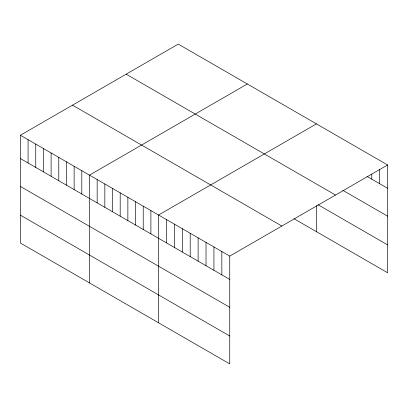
<?xml version="1.0" encoding="UTF-8"?>
<svg xmlns="http://www.w3.org/2000/svg" width="408" height="408" viewBox="0 0 408 408"><rect width="100%" height="100%" fill="white"/><g stroke="black" fill="none" stroke-linecap="round" stroke-linejoin="round"><path stroke-width="0.61" d="M20.4 135.237L229.745 256.102L229.745 363.895L20.4 243.03L20.4 135.237L178.255 44.105L387.6 164.97L387.6 272.763L293.944 218.688M247.34 83.987L89.485 175.124L89.485 282.917M316.424 123.874L158.569 215.011L158.569 322.805M229.745 256.102L387.6 164.97M367.037 176.414L387.6 188.287M342.786 190.291L387.6 216.164M126.164 74.179L335.509 195.044M318.005 204.704L387.6 244.887M72.491 105.162L281.836 226.027M20.4 158.559L229.745 279.424M20.4 186.436L229.745 307.3M20.4 215.154L229.745 336.019M379.69 169.223L379.69 183.722M371.785 174.114L371.785 179.153M316.424 205.693L316.424 231.668M221.84 251.537L221.84 274.859M213.93 246.973L213.93 270.29M206.02 242.408L206.02 265.725M198.109 237.839L198.109 261.161M190.204 233.274L190.204 256.591M182.294 228.709L182.294 252.027M174.384 224.14L174.384 247.462M166.479 219.575L166.479 242.893M150.894 210.579L150.894 233.896M143.218 206.147L143.218 229.464M135.543 201.715L135.543 225.032M127.862 197.283L127.862 220.601M120.187 192.851L120.187 216.169M112.511 188.419L112.511 211.737M104.836 183.988L104.836 207.305M97.16 179.556L97.16 202.873M81.809 170.692L81.809 194.014M74.134 166.26L74.134 189.582M66.458 161.828L66.458 185.15M58.783 157.396L58.783 180.719M51.102 152.964L51.102 176.287M43.427 148.532L43.427 171.855M35.751 144.101L35.751 167.423M28.075 139.669L28.075 162.991"/></g></svg>
